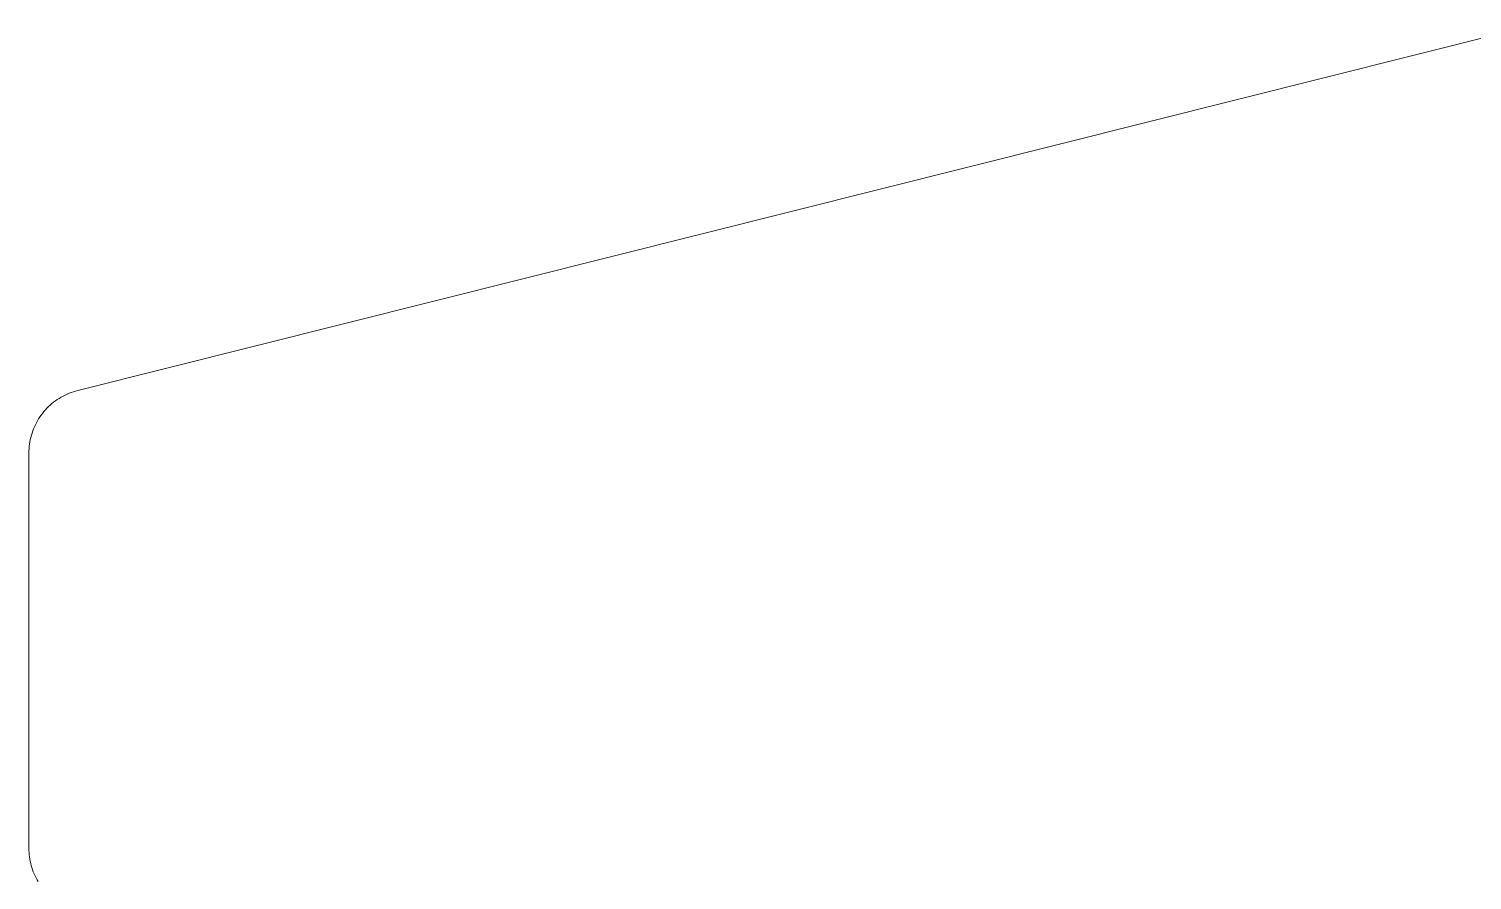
# Model space of a CAD drawing. Header units: inches. Extents: x -6 to 195, y -3 to 126.
# Drawn here: x 113.399 to 116.92, y 69.852 to 71.929 of the extents above; entities that cross this region are included whole.
import ezdxf

# ---------------------------------------------------------------- set-up
doc = ezdxf.new("R2010")
doc.units = ezdxf.units.IN
doc.layers.add('ZANO_R', color=7, linetype='Continuous', lineweight=0)

msp = doc.modelspace()

# ---------------------------------------------------------------- linework, layer by layer
at = {"layer": 'ZANO_R'}
for p, q in [((113.51786, 71.04706), (117.03284, 71.92946)), ((113.47259, 71.02777), (113.47729, 71.0306)), ((113.47729, 71.0306), (113.48209, 71.03327)), ((113.48209, 71.03327), (113.48698, 71.03577)), ((113.48698, 71.03577), (113.49195, 71.0381)), ((113.49195, 71.0381), (113.497, 71.04025)), ((113.497, 71.04025), (113.50212, 71.04222)), ((113.50212, 71.04222), (113.50731, 71.04402)), ((113.50731, 71.04402), (113.51256, 71.04563)), ((113.51256, 71.04563), (113.51786, 71.04706)), ((113.43203, 70.99118), (113.43548, 70.99545)), ((113.43548, 70.99545), (113.43908, 70.99959)), ((113.43908, 70.99959), (113.44282, 71.00361)), ((113.44282, 71.00361), (113.4467, 71.0075)), ((113.4467, 71.0075), (113.45071, 71.01124)), ((113.45071, 71.01124), (113.45485, 71.01485)), ((113.45485, 71.01485), (113.45911, 71.01831)), ((113.45911, 71.01831), (113.46349, 71.02162)), ((113.46349, 71.02162), (113.46799, 71.02477)), ((113.46799, 71.02477), (113.47259, 71.02777)), ((113.41231, 70.9583), (113.41462, 70.96328)), ((113.41462, 70.96328), (113.41711, 70.96817)), ((113.41711, 70.96817), (113.41977, 70.97297)), ((113.41977, 70.97297), (113.4226, 70.97768)), ((113.4226, 70.97768), (113.42558, 70.98229)), ((113.42558, 70.98229), (113.42873, 70.98679)), ((113.42873, 70.98679), (113.43203, 70.99118)), ((113.40111, 70.92164), (113.40216, 70.92702)), ((113.40216, 70.92702), (113.40339, 70.93237)), ((113.40339, 70.93237), (113.40481, 70.93768)), ((113.40481, 70.93768), (113.40641, 70.94293)), ((113.40641, 70.94293), (113.4082, 70.94812)), ((113.4082, 70.94812), (113.41016, 70.95325)), ((113.41016, 70.95325), (113.41231, 70.9583)), ((113.39872, 70.89432), (113.39882, 70.89981)), ((113.39872, 69.92995), (113.39872, 70.89432)), ((113.39882, 70.89981), (113.39911, 70.90529)), ((113.39911, 70.90529), (113.39958, 70.91076)), ((113.39958, 70.91076), (113.40025, 70.91621)), ((113.40025, 70.91621), (113.40111, 70.92164)), ((113.39881, 69.92461), (113.39872, 69.92995)), ((113.39909, 69.91926), (113.39881, 69.92461)), ((113.39954, 69.91393), (113.39909, 69.91926)), ((113.40018, 69.90862), (113.39954, 69.91393)), ((113.40099, 69.90333), (113.40018, 69.90862)), ((113.40198, 69.89808), (113.40099, 69.90333)), ((113.40316, 69.89286), (113.40198, 69.89808)), ((113.4045, 69.88768), (113.40316, 69.89286)), ((113.40603, 69.88255), (113.4045, 69.88768)), ((113.40772, 69.87748), (113.40603, 69.88255)), ((113.40959, 69.87246), (113.40772, 69.87748)), ((113.41163, 69.86752), (113.40959, 69.87246)), ((113.41383, 69.86264), (113.41163, 69.86752)), ((113.4162, 69.85784), (113.41383, 69.86264)), ((113.41873, 69.85313), (113.4162, 69.85784)), ((113.42142, 69.84851), (113.41873, 69.85313))]:
    msp.add_line(p, q, dxfattribs=at)

doc.saveas('drawing.dxf')
